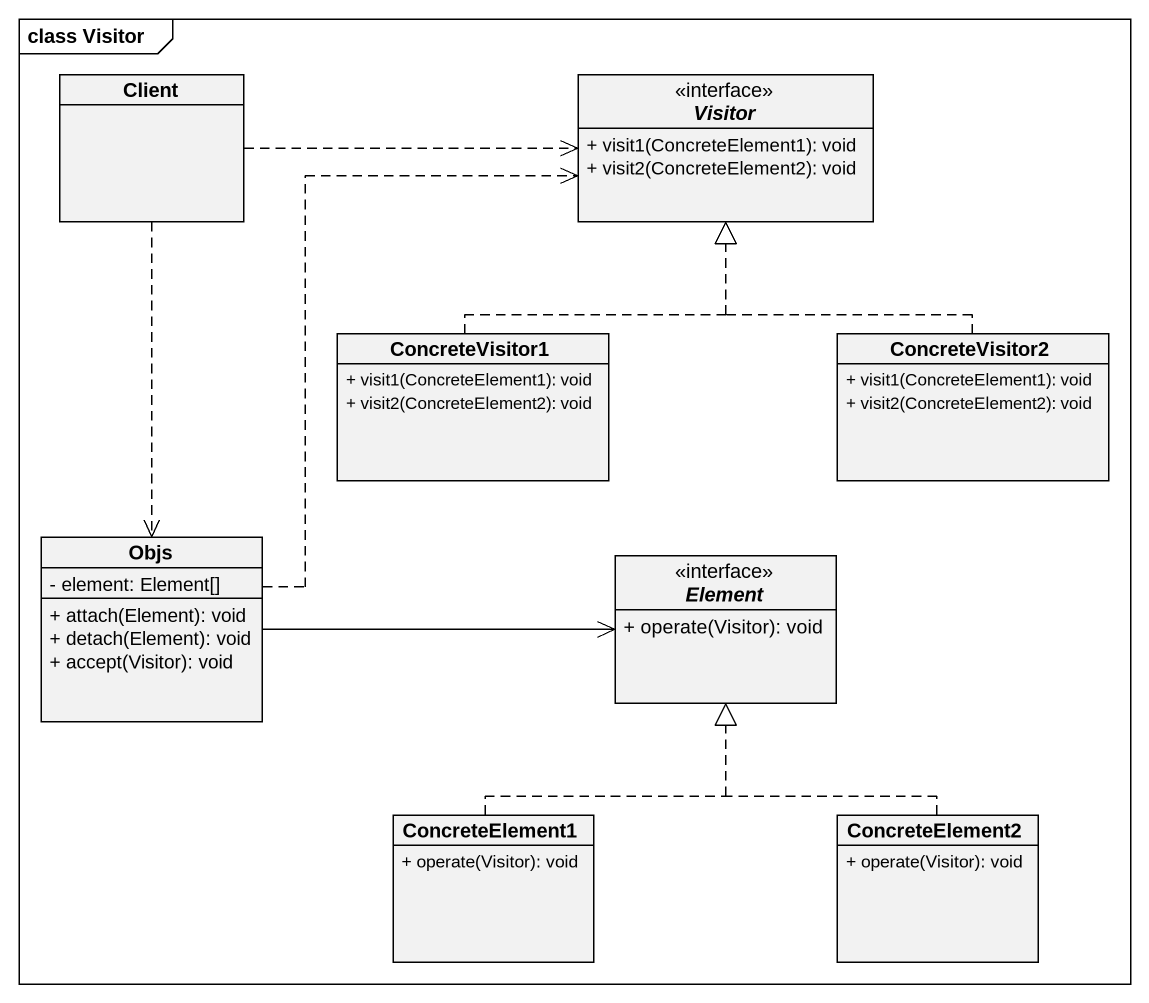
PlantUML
@startuml
mainframe class Visitor
hide circle
hide empty members
skinparam classAttributeIconSize 0
class Client
interface Visitor {
  + visit1(ConcreteElement1): void
  + visit2(ConcreteElement2): void
}
class ConcreteVisitor1 {
  + visit1(ConcreteElement1): void
  + visit2(ConcreteElement2): void
}
class ConcreteVisitor2 {
  + visit1(ConcreteElement1): void
  + visit2(ConcreteElement2): void
}
class Objs {
  - element: Element[]
  + attach(Element): void
  + detach(Element): void
  + accept(Visitor): void
}
interface Element {
  + operate(Visitor): void
}
class ConcreteElement1 {
  + operate(Visitor): void
}
class ConcreteElement2 {
  + operate(Visitor): void
}
Client .right.> Visitor
Client ..> Objs
ConcreteVisitor1 .up.|> Visitor
ConcreteVisitor2 .up.|> Visitor
Objs .up.> Visitor
Objs -right-> Element
ConcreteElement1 .up.|> Element
ConcreteElement2 .up.|> Element
@enduml
